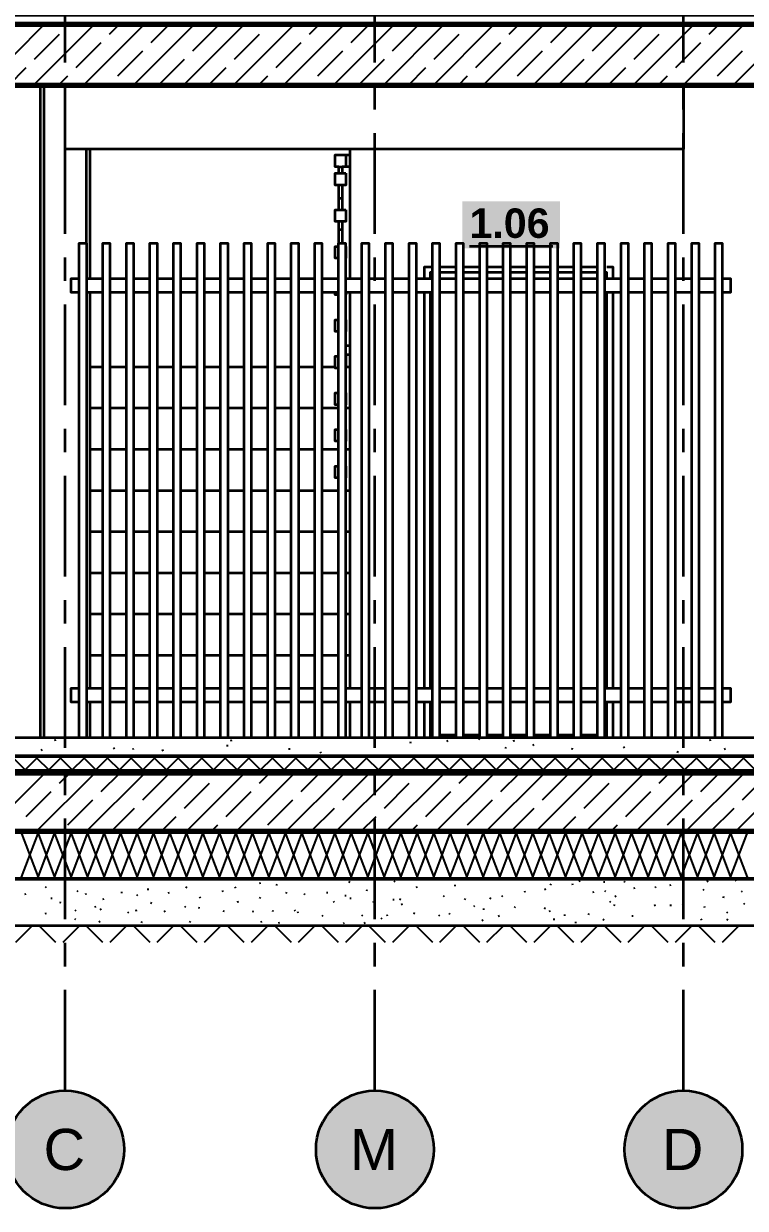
# Model space of a CAD drawing. Header units: metres. Extents: x -5.3 to 21.3, y -2 to 11.9.
# Drawn here: x 5.7 to 8.76, y -2 to 3.03 of the extents above; entities that cross this region are included whole.
import ezdxf

# ---------------------------------------------------------------- set-up
doc = ezdxf.new("R2010")
doc.units = ezdxf.units.M
doc.linetypes.add('PUNKTOWA', pattern=[10.5, 8.4, -1.05, 0, -1.05])
for name, color, linetype, lineweight in [('A-FUNDAMENTY', 7, 'Continuous', 50), ('A-IZOL-WODNA', 5, 'Continuous', 100), ('A-KRESKOWANIE', 8, 'Continuous', 18), ('A-OSIE', 1, 'PUNKTOWA', 25), ('A-POMIESZCZENIA', 2, 'Continuous', 25), ('A-SCIANY-IZOL', 4, 'Continuous', 35), ('A-STROPY', 7, 'Continuous', 50), ('A-WARSTWY', 8, 'Continuous', 25), ('A-WIDOK', 7, 'Continuous', 25)]:
    doc.layers.add(name, color=color, linetype=linetype, lineweight=lineweight)
doc.styles.add('PL_ARIAL', font='arial.ttf')
doc.styles.add('PL_ARIAL_B', font='arialbd.ttf')

msp = doc.modelspace()

# ---------------------------------------------------------------- hatches: boundary and pattern name
at = {"layer": 'A-OSIE', "true_color": 0xffffff}
for points in [[(6.125, -1.7502), (6.1229, -1.7176), (6.1165, -1.6855), (6.106, -1.6545), (6.0915, -1.6252), (6.0733, -1.598), (6.0518, -1.5734), (6.0272, -1.5519), (6, -1.5337), (5.9707, -1.5192), (5.9397, -1.5087), (5.9076, -1.5023), (5.875, -1.5002), (5.8424, -1.5023), (5.8103, -1.5087), (5.7793, -1.5192), (5.75, -1.5337), (5.7228, -1.5519), (5.6982, -1.5734), (5.6767, -1.598), (5.6585, -1.6252), (5.644, -1.6545), (5.6335, -1.6855), (5.6271, -1.7176), (5.625, -1.7502), (5.6271, -1.7828), (5.6335, -1.8149), (5.644, -1.8459), (5.6585, -1.8752), (5.6767, -1.9024), (5.6982, -1.927), (5.7228, -1.9485), (5.75, -1.9667), (5.7793, -1.9812), (5.8103, -1.9917), (5.8424, -1.9981), (5.875, -2.0002), (5.9076, -1.9981), (5.9397, -1.9917), (5.9707, -1.9812), (6, -1.9667), (6.0272, -1.9485), (6.0518, -1.927), (6.0733, -1.9024), (6.0915, -1.8752), (6.106, -1.8459), (6.1165, -1.8149), (6.1229, -1.7828)], [(7.44, -1.7502), (7.4379, -1.7176), (7.4315, -1.6855), (7.421, -1.6545), (7.4065, -1.6252), (7.3883, -1.598), (7.3668, -1.5734), (7.3422, -1.5519), (7.315, -1.5337), (7.2857, -1.5192), (7.2547, -1.5087), (7.2226, -1.5023), (7.19, -1.5002), (7.1574, -1.5023), (7.1253, -1.5087), (7.0943, -1.5192), (7.065, -1.5337), (7.0378, -1.5519), (7.0132, -1.5734), (6.9917, -1.598), (6.9735, -1.6252), (6.959, -1.6545), (6.9485, -1.6855), (6.9421, -1.7176), (6.94, -1.7502), (6.9421, -1.7828), (6.9485, -1.8149), (6.959, -1.8459), (6.9735, -1.8752), (6.9917, -1.9024), (7.0132, -1.927), (7.0378, -1.9485), (7.065, -1.9667), (7.0943, -1.9812), (7.1253, -1.9917), (7.1574, -1.9981), (7.19, -2.0002), (7.2226, -1.9981), (7.2547, -1.9917), (7.2857, -1.9812), (7.315, -1.9667), (7.3422, -1.9485), (7.3668, -1.927), (7.3883, -1.9024), (7.4065, -1.8752), (7.421, -1.8459), (7.4315, -1.8149), (7.4379, -1.7828)], [(8.75, -1.7502), (8.7479, -1.7176), (8.7415, -1.6855), (8.731, -1.6545), (8.7165, -1.6252), (8.6983, -1.598), (8.6768, -1.5734), (8.6522, -1.5519), (8.625, -1.5337), (8.5957, -1.5192), (8.5647, -1.5087), (8.5326, -1.5023), (8.5, -1.5002), (8.4674, -1.5023), (8.4353, -1.5087), (8.4043, -1.5192), (8.375, -1.5337), (8.3478, -1.5519), (8.3232, -1.5734), (8.3017, -1.598), (8.2835, -1.6252), (8.269, -1.6545), (8.2585, -1.6855), (8.2521, -1.7176), (8.25, -1.7502), (8.2521, -1.7828), (8.2585, -1.8149), (8.269, -1.8459), (8.2835, -1.8752), (8.3017, -1.9024), (8.3232, -1.927), (8.3478, -1.9485), (8.375, -1.9667), (8.4043, -1.9812), (8.4353, -1.9917), (8.4674, -1.9981), (8.5, -2.0002), (8.5326, -1.9981), (8.5647, -1.9917), (8.5957, -1.9812), (8.625, -1.9667), (8.6522, -1.9485), (8.6768, -1.927), (8.6983, -1.9024), (8.7165, -1.8752), (8.731, -1.8459), (8.7415, -1.8149), (8.7479, -1.7828)]]:
    msp.add_hatch(color=7, dxfattribs=at).paths.add_polyline_path(points)
at = {"layer": 'A-POMIESZCZENIA', "true_color": 0xffffff}
msp.add_hatch(color=7, dxfattribs=at).paths.add_polyline_path([(7.5617, 2.0775), (7.9753, 2.0775), (7.9753, 2.2775), (7.5617, 2.2775)])

# ---------------------------------------------------------------- linework, layer by layer
at = {"layer": 'A-FUNDAMENTY', "lineweight": 70, "ltscale": 0.05}
for points in [[(-0.1, -0.15), (18.475, -0.15)], [(11.75, -0.4), (0.3, -0.4)]]:
    msp.add_lwpolyline(points, dxfattribs=at)
at = {"layer": 'A-IZOL-WODNA', "lineweight": 140, "ltscale": 0.05}
msp.add_lwpolyline([(0.105, -0.1475), (11.895, -0.1475)], dxfattribs=at)
at = {"layer": 'A-KRESKOWANIE', "lineweight": 25, "ltscale": 0.05}
for points in [[(5.5277, 2.77), (5.7877, 3.03)], [(5.7398, 2.77), (5.9998, 3.03)], [(5.8867, 3.0229), (5.8938, 3.03)], [(5.952, 2.77), (6.212, 3.03)], [(6.0634, 2.9875), (6.1059, 3.03)], [(6.1641, 2.77), (6.4241, 3.03)], [(6.2402, 2.9522), (6.318, 3.03)], [(6.3762, 2.77), (6.6362, 3.03)], [(6.417, 2.9168), (6.5231, 3.0229)], [(6.5884, 2.77), (6.8484, 3.03)], [(6.7352, 3.0229), (6.7423, 3.03)], [(6.8005, 2.77), (7.0605, 3.03)], [(6.912, 2.9875), (6.9544, 3.03)], [(7.0126, 2.77), (7.2726, 3.03)], [(7.0887, 2.9522), (7.1666, 3.03)], [(7.2248, 2.77), (7.4848, 3.03)], [(7.2655, 2.9168), (7.3716, 3.0229)], [(7.4369, 2.77), (7.6969, 3.03)], [(7.5837, 3.0229), (7.5908, 3.03)], [(7.649, 2.77), (7.909, 3.03)], [(7.7605, 2.9875), (7.803, 3.03)], [(7.8612, 2.77), (8.1212, 3.03)], [(7.9373, 2.9522), (8.0151, 3.03)], [(8.0733, 2.77), (8.3333, 3.03)], [(8.1141, 2.9168), (8.2201, 3.0229)], [(8.2854, 2.77), (8.5454, 3.03)], [(8.4322, 3.0229), (8.4394, 3.03)], [(8.4976, 2.77), (8.7576, 3.03)], [(8.609, 2.9875), (8.6515, 3.03)], [(8.7097, 2.77), (8.9697, 3.03)], [(5.7452, 2.8815), (5.8513, 2.9875)], [(6.5938, 2.8815), (6.6998, 2.9875)], [(7.4423, 2.8815), (7.5484, 2.9875)], [(8.2908, 2.8815), (8.3969, 2.9875)], [(5.922, 2.8461), (6.0281, 2.9522)], [(6.7705, 2.8461), (6.8766, 2.9522)], [(7.6191, 2.8461), (7.7251, 2.9522)], [(8.4676, 2.8461), (8.5737, 2.9522)], [(6.0988, 2.8107), (6.2049, 2.9168)], [(6.2756, 2.7754), (6.3816, 2.8815)], [(6.9473, 2.8107), (7.0534, 2.9168)], [(7.1241, 2.7754), (7.2302, 2.8815)], [(7.7959, 2.8107), (7.9019, 2.9168)], [(7.9726, 2.7754), (8.0787, 2.8815)], [(8.6444, 2.8107), (8.7504, 2.9168)], [(5.6338, 2.77), (5.7099, 2.8461)], [(6.4823, 2.77), (6.5584, 2.8461)], [(7.3308, 2.77), (7.4069, 2.8461)], [(8.1794, 2.77), (8.2555, 2.8461)], [(5.8459, 2.77), (5.8867, 2.8107)], [(6.058, 2.77), (6.0634, 2.7754)], [(6.6944, 2.77), (6.7352, 2.8107)], [(6.9066, 2.77), (6.912, 2.7754)], [(7.543, 2.77), (7.5837, 2.8107)], [(7.7551, 2.77), (7.7605, 2.7754)], [(8.3915, 2.77), (8.4322, 2.8107)], [(8.6036, 2.77), (8.609, 2.7754)], [(5.8298, -0.0108), (5.8366, -0.0094)], [(6.08, -0.048), (6.0856, -0.0438)], [(6.1653, -0.0529), (6.1633, -0.0462)], [(6.5646, -0.0382), (6.5639, -0.0312)], [(6.5813, -0.0172), (6.5799, -0.0104)], [(6.8269, -0.0526), (6.8279, -0.0457)], [(7.3451, -0.0232), (7.3382, -0.0219)], [(7.4955, -0.0171), (7.5015, -0.0134)], [(7.6351, -0.0094), (7.6299, -0.0048)], [(7.7452, -0.0473), (7.7468, -0.0405)], [(7.7766, -0.0146), (7.7835, -0.0134)], [(7.8644, -0.0357), (7.8613, -0.0295)], [(8.0313, -0.0501), (8.0246, -0.0481)], [(8.2456, -0.0444), (8.2511, -0.04)], [(8.6112, -0.0112), (8.6182, -0.0104)], [(8.6724, -0.0502), (8.6785, -0.0467)], [(5.655, -0.0875), (5.705, -0.1375), (5.755, -0.0875), (5.805, -0.1375), (5.855, -0.0875), (5.905, -0.1375), (5.955, -0.0875), (6.005, -0.1375), (6.055, -0.0875), (6.105, -0.1375), (6.155, -0.0875), (6.205, -0.1375), (6.255, -0.0875), (6.305, -0.1375), (6.355, -0.0875), (6.405, -0.1375), (6.455, -0.0875), (6.505, -0.1375), (6.555, -0.0875), (6.605, -0.1375), (6.655, -0.0875), (6.705, -0.1375), (6.755, -0.0875), (6.805, -0.1375), (6.855, -0.0875), (6.905, -0.1375), (6.955, -0.0875), (7.005, -0.1375), (7.055, -0.0875), (7.105, -0.1375), (7.155, -0.0875), (7.205, -0.1375), (7.255, -0.0875), (7.305, -0.1375), (7.355, -0.0875), (7.405, -0.1375), (7.455, -0.0875), (7.505, -0.1375), (7.555, -0.0875), (7.605, -0.1375), (7.655, -0.0875), (7.705, -0.1375), (7.755, -0.0875), (7.805, -0.1375), (7.855, -0.0875), (7.905, -0.1375), (7.955, -0.0875), (8.005, -0.1375), (8.055, -0.0875), (8.105, -0.1375), (8.155, -0.0875), (8.205, -0.1375), (8.255, -0.0875), (8.305, -0.1375), (8.355, -0.0875), (8.405, -0.1375), (8.455, -0.0875), (8.505, -0.1375), (8.555, -0.0875), (8.605, -0.1375), (8.655, -0.0875), (8.705, -0.1375), (8.755, -0.0875), (8.805, -0.1375)], [(5.7786, -0.0563), (5.7737, -0.0513)], [(6.2855, -0.0546), (6.2923, -0.0527)], [(6.9617, -0.0671), (6.9589, -0.0607)], [(8.4747, -0.0647), (8.4776, -0.0583)], [(5.5397, -0.4), (5.7897, -0.15)], [(5.7518, -0.4), (6.0018, -0.15)], [(5.8513, -0.1945), (5.8958, -0.15)], [(5.964, -0.4), (6.214, -0.15)], [(6.0281, -0.2298), (6.1079, -0.15)], [(6.1761, -0.4), (6.4261, -0.15)], [(6.3882, -0.4), (6.6382, -0.15)], [(6.5231, -0.1591), (6.5322, -0.15)], [(6.6004, -0.4), (6.8504, -0.15)], [(6.6998, -0.1945), (6.7443, -0.15)], [(6.8125, -0.4), (7.0625, -0.15)], [(6.8766, -0.2298), (6.9564, -0.15)], [(7.0246, -0.4), (7.2746, -0.15)], [(7.2368, -0.4), (7.4868, -0.15)], [(7.3716, -0.1591), (7.3807, -0.15)], [(7.4489, -0.4), (7.6989, -0.15)], [(7.5484, -0.1945), (7.5928, -0.15)], [(7.661, -0.4), (7.911, -0.15)], [(7.7251, -0.2298), (7.805, -0.15)], [(7.8731, -0.4), (8.1231, -0.15)], [(8.0853, -0.4), (8.3353, -0.15)], [(8.2201, -0.1591), (8.2292, -0.15)], [(8.2974, -0.4), (8.5474, -0.15)], [(8.3969, -0.1945), (8.4413, -0.15)], [(8.5095, -0.4), (8.7595, -0.15)], [(8.5737, -0.2298), (8.6535, -0.15)], [(8.7217, -0.4), (8.9717, -0.15)], [(6.2049, -0.2652), (6.3109, -0.1591)], [(6.3816, -0.3005), (6.4877, -0.1945)], [(7.0534, -0.2652), (7.1595, -0.1591)], [(7.2302, -0.3005), (7.3362, -0.1945)], [(7.9019, -0.2652), (8.008, -0.1591)], [(8.0787, -0.3005), (8.1848, -0.1945)], [(8.7504, -0.2652), (8.8565, -0.1591)], [(5.7099, -0.3359), (5.816, -0.2298)], [(6.5584, -0.3359), (6.6645, -0.2298)], [(7.4069, -0.3359), (7.513, -0.2298)], [(8.2555, -0.3359), (8.3615, -0.2298)], [(5.8867, -0.3712), (5.9927, -0.2652)], [(6.07, -0.4), (6.1695, -0.3005)], [(6.7352, -0.3712), (6.8413, -0.2652)], [(6.9186, -0.4), (7.018, -0.3005)], [(7.5837, -0.3712), (7.6898, -0.2652)], [(7.7671, -0.4), (7.8666, -0.3005)], [(8.4322, -0.3712), (8.5383, -0.2652)], [(8.6156, -0.4), (8.7151, -0.3005)], [(6.2822, -0.4), (6.3463, -0.3359)], [(7.1307, -0.4), (7.1948, -0.3359)], [(7.9792, -0.4), (8.0433, -0.3359)], [(6.4943, -0.4), (6.5231, -0.3712)], [(7.3428, -0.4), (7.3716, -0.3712)], [(8.1913, -0.4), (8.2201, -0.3712)], [(5.69, -0.4075), (5.76, -0.5927), (5.83, -0.4075), (5.9, -0.5927), (5.97, -0.4075), (6.04, -0.5927), (6.11, -0.4075), (6.18, -0.5927), (6.25, -0.4075), (6.32, -0.5927), (6.39, -0.4075), (6.46, -0.5927), (6.53, -0.4075), (6.6, -0.5927), (6.67, -0.4075), (6.74, -0.5927), (6.81, -0.4075), (6.88, -0.5927), (6.95, -0.4075), (7.02, -0.5927), (7.09, -0.4075), (7.16, -0.5927), (7.23, -0.4075), (7.3, -0.5927), (7.37, -0.4075), (7.44, -0.5927), (7.51, -0.4075), (7.58, -0.5927), (7.65, -0.4075), (7.72, -0.5927), (7.79, -0.4075), (7.86, -0.5927), (7.93, -0.4075), (8, -0.5927), (8.07, -0.4075), (8.14, -0.5927), (8.21, -0.4075), (8.28, -0.5927), (8.35, -0.4075), (8.42, -0.5927), (8.49, -0.4075), (8.56, -0.5927), (8.63, -0.4075), (8.7, -0.5927), (8.77, -0.4075)], [(5.69, -0.5927), (5.76, -0.4075), (5.83, -0.5927), (5.9, -0.4075), (5.97, -0.5927), (6.04, -0.4075), (6.11, -0.5927), (6.18, -0.4075), (6.25, -0.5927), (6.32, -0.4075), (6.39, -0.5927), (6.46, -0.4075), (6.53, -0.5927), (6.6, -0.4075), (6.67, -0.5927), (6.74, -0.4075), (6.81, -0.5927), (6.88, -0.4075), (6.95, -0.5927), (7.02, -0.4075), (7.09, -0.5927), (7.16, -0.4075), (7.23, -0.5927), (7.3, -0.4075), (7.37, -0.5927), (7.44, -0.4075), (7.51, -0.5927), (7.58, -0.4075), (7.65, -0.5927), (7.72, -0.4075), (7.79, -0.5927), (7.86, -0.4075), (7.93, -0.5927), (8, -0.4075), (8.07, -0.5927), (8.14, -0.4075), (8.21, -0.5927), (8.28, -0.4075), (8.35, -0.5927), (8.42, -0.4075), (8.49, -0.5927), (8.56, -0.4075), (8.63, -0.5927), (8.7, -0.4075), (8.77, -0.5927)], [(5.7915, -0.6378), (5.7953, -0.6332)], [(5.9308, -0.6556), (5.9262, -0.6517)], [(6.2296, -0.6456), (6.2237, -0.6452)], [(6.393, -0.638), (6.3879, -0.6347)], [(6.5457, -0.6551), (6.5426, -0.65)], [(6.5998, -0.6402), (6.5973, -0.6348)], [(6.7001, -0.6192), (6.7056, -0.6168)], [(6.7729, -0.6283), (6.7752, -0.6227)], [(7.0799, -0.6158), (7.0833, -0.6109)], [(7.1557, -0.652), (7.1572, -0.6462)], [(7.2723, -0.6137), (7.2767, -0.6096)], [(7.3653, -0.6355), (7.3712, -0.6344)], [(7.5314, -0.6318), (7.5313, -0.6258)], [(7.8281, -0.6588), (7.8272, -0.6528)], [(7.9107, -0.6455), (7.9161, -0.643)], [(7.9362, -0.6278), (7.938, -0.6221)], [(8.0309, -0.627), (8.0293, -0.6212)], [(8.0564, -0.6107), (8.0613, -0.6072)], [(8.1668, -0.6153), (8.161, -0.614)], [(8.1711, -0.6541), (8.166, -0.651)], [(8.2516, -0.6166), (8.248, -0.6118)], [(8.2892, -0.6399), (8.2949, -0.638)], [(8.3796, -0.6375), (8.383, -0.6326)], [(8.4423, -0.6272), (8.448, -0.6253)], [(8.5839, -0.6493), (8.5874, -0.6445)], [(8.6, -0.6114), (8.6055, -0.609)], [(8.7202, -0.6083), (8.725, -0.6047)], [(8.7511, -0.6563), (8.7465, -0.6524)], [(5.7042, -0.6654), (5.7099, -0.6636)], [(5.8136, -0.6831), (5.8195, -0.6821)], [(5.8577, -0.7019), (5.8518, -0.7013)], [(5.9636, -0.6684), (5.9629, -0.6625)], [(6.035, -0.6871), (6.0405, -0.6848)], [(6.1155, -0.6616), (6.1157, -0.6556)], [(6.1835, -0.6728), (6.1794, -0.6684)], [(6.2428, -0.7052), (6.2373, -0.7028)], [(6.313, -0.6605), (6.3184, -0.6579)], [(6.4495, -0.6819), (6.4462, -0.6769)], [(6.6091, -0.7018), (6.6079, -0.6959)], [(6.7012, -0.6842), (6.7042, -0.679)], [(6.8139, -0.6628), (6.8163, -0.6573)], [(6.8925, -0.6688), (6.8896, -0.6636)], [(6.9841, -0.6581), (6.9901, -0.6579)], [(7.0165, -0.7016), (7.014, -0.6962)], [(7.0622, -0.6719), (7.0682, -0.6713)], [(7.0833, -0.6828), (7.0892, -0.682)], [(7.1852, -0.7028), (7.1839, -0.697)], [(7.2724, -0.6897), (7.2664, -0.6894)], [(7.2995, -0.6902), (7.2944, -0.6871)], [(7.4857, -0.6769), (7.4815, -0.6727)], [(7.5726, -0.6899), (7.5752, -0.6845)], [(7.6777, -0.6848), (7.6818, -0.6804)], [(7.7292, -0.6749), (7.7335, -0.6706)], [(8.1158, -0.6568), (8.1215, -0.655)], [(8.1921, -0.7012), (8.1882, -0.6965)], [(8.2093, -0.6755), (8.2144, -0.6723)], [(8.4992, -0.6644), (8.5021, -0.6592)], [(8.6738, -0.6794), (8.6678, -0.679)], [(8.7565, -0.7085), (8.7607, -0.7042)], [(5.7904, -0.7479), (5.7961, -0.7458)], [(5.9172, -0.7362), (5.922, -0.7326)], [(6.0003, -0.7201), (6.0062, -0.7187)], [(6.0272, -0.7329), (6.0239, -0.7279)], [(6.1453, -0.746), (6.1411, -0.7418)], [(6.1741, -0.7343), (6.18, -0.7334)], [(6.2959, -0.7409), (6.3006, -0.7371)], [(6.3832, -0.7214), (6.3874, -0.717)], [(6.4468, -0.7244), (6.441, -0.7231)], [(6.552, -0.7393), (6.5461, -0.7384)], [(6.6766, -0.7411), (6.671, -0.7389)], [(6.7564, -0.7391), (6.7581, -0.7333)], [(6.852, -0.7384), (6.8481, -0.7338)], [(6.8646, -0.7462), (6.863, -0.7404)], [(7.1346, -0.757), (7.1388, -0.7528)], [(7.2434, -0.7591), (7.2425, -0.7532)], [(7.3016, -0.7092), (7.3073, -0.7072)], [(7.3592, -0.7496), (7.354, -0.7465)], [(7.4652, -0.7589), (7.4613, -0.7544)], [(7.5085, -0.7525), (7.5059, -0.7471)], [(7.6104, -0.7185), (7.6149, -0.7145)], [(7.6532, -0.7324), (7.6532, -0.7264)], [(7.7822, -0.7229), (7.7855, -0.7178)], [(7.9139, -0.7279), (7.9089, -0.7246)], [(7.9295, -0.7384), (7.9353, -0.7367)], [(7.9962, -0.7577), (7.9963, -0.7517)], [(8.0967, -0.7528), (8.1004, -0.7481)], [(8.2055, -0.7151), (8.2086, -0.71)], [(8.3762, -0.7137), (8.3818, -0.7115)], [(8.4488, -0.7133), (8.4428, -0.7131)], [(8.5008, -0.7091), (8.4955, -0.7062)], [(8.5898, -0.7222), (8.5912, -0.7163)], [(8.6887, -0.7461), (8.684, -0.7423)], [(5.7354, -0.8002), (5.6646, -0.8709)], [(5.8354, -0.8709), (5.7646, -0.8002)], [(5.9354, -0.8002), (5.8646, -0.8709)], [(5.9207, -0.7735), (5.9155, -0.7704)], [(6.0354, -0.8709), (5.9646, -0.8002)], [(6.0181, -0.7833), (6.0232, -0.7801)], [(6.1354, -0.8002), (6.0646, -0.8709)], [(6.2354, -0.8709), (6.1646, -0.8002)], [(6.1992, -0.7877), (6.2018, -0.7824)], [(6.3354, -0.8002), (6.2646, -0.8709)], [(6.4354, -0.8709), (6.3646, -0.8002)], [(6.405, -0.7864), (6.4067, -0.7806)], [(6.5354, -0.8002), (6.4646, -0.8709)], [(6.6354, -0.8709), (6.5646, -0.8002)], [(6.7354, -0.8002), (6.6646, -0.8709)], [(6.7055, -0.7827), (6.7114, -0.7818)], [(6.8354, -0.8709), (6.7646, -0.8002)], [(6.7806, -0.7878), (6.7862, -0.7857)], [(6.9354, -0.8002), (6.8646, -0.8709)], [(7.0354, -0.8709), (6.9646, -0.8002)], [(6.9704, -0.76), (6.9657, -0.7562)], [(7.0561, -0.7899), (7.0616, -0.7875)], [(7.1354, -0.8002), (7.0646, -0.8709)], [(7.1448, -0.7896), (7.1495, -0.7859)], [(7.2354, -0.8709), (7.1646, -0.8002)], [(7.2211, -0.772), (7.217, -0.7677)], [(7.3354, -0.8002), (7.2646, -0.8709)], [(7.4354, -0.8709), (7.3646, -0.8002)], [(7.5354, -0.8002), (7.4646, -0.8709)], [(7.6354, -0.8709), (7.5646, -0.8002)], [(7.6442, -0.7769), (7.6495, -0.774)], [(7.7354, -0.8002), (7.6646, -0.8709)], [(7.7131, -0.7584), (7.7188, -0.7565)], [(7.8354, -0.8709), (7.7646, -0.8002)], [(7.9354, -0.8002), (7.8646, -0.8709)], [(7.9517, -0.7754), (7.9507, -0.7695)], [(8.0354, -0.8709), (7.9646, -0.8002)], [(8.0426, -0.7893), (8.0429, -0.7833)], [(8.1354, -0.8002), (8.0646, -0.8709)], [(8.1633, -0.7763), (8.1585, -0.7727)], [(8.2354, -0.8709), (8.1646, -0.8002)], [(8.3354, -0.8002), (8.2646, -0.8709)], [(8.2867, -0.7585), (8.2807, -0.7585)], [(8.4354, -0.8709), (8.3646, -0.8002)], [(8.5354, -0.8002), (8.4646, -0.8709)], [(8.6354, -0.8709), (8.5646, -0.8002)], [(8.5787, -0.7756), (8.5758, -0.7703)], [(8.7354, -0.8002), (8.6646, -0.8709)], [(8.6893, -0.776), (8.6846, -0.7724)]]:
    msp.add_lwpolyline(points, dxfattribs=at)
at = {"layer": 'A-OSIE', "linetype": 'PUNKTOWA', "lineweight": 35, "ltscale": 0.050945, "flags": 128}
for points in [[(5.875, -1.5002), (5.875, 10.696)], [(7.19, -1.5002), (7.19, 10.696)], [(8.5, -1.5002), (8.5, 10.696)]]:
    msp.add_lwpolyline(points, dxfattribs=at)
at = {"layer": 'A-OSIE', "linetype": 'Continuous', "lineweight": 35, "ltscale": 0.05}
for centre in [(5.875, -1.7502), (7.19, -1.7502), (8.5, -1.7502)]:
    msp.add_circle(centre, 0.25, dxfattribs=at)
at = {"layer": 'A-POMIESZCZENIA', "lineweight": 35, "ltscale": 0.05}
msp.add_lwpolyline([(7.5917, 2.0875), (7.9453, 2.0875)], dxfattribs=at)
at = {"layer": 'A-SCIANY-IZOL', "lineweight": 50, "ltscale": 0.05}
for points in [[(3.95, 3.03), (3.95, 3.03), (3.95, 3.07), (3.95, 3.07), (3.95, 3.07), (11.895, 3.07), (11.895, 3.07), (11.895, 3.07), (11.895, 3.03), (11.895, 3.03), (11.895, 3.03), (3.95, 3.03)], [(0.105, -0.145), (0.105, -0.145), (0.105, -0.08), (0.105, -0.08), (0.105, -0.08), (11.895, -0.08), (11.895, -0.08), (11.895, -0.08), (11.895, -0.145), (11.895, -0.145), (11.895, -0.145), (0.105, -0.145)], [(0.3, -0.4), (0.3, -0.4), (11.75, -0.4), (11.75, -0.4), (11.75, -0.4), (11.75, -0.6002), (11.75, -0.6002), (11.75, -0.6002), (0.3, -0.6002), (0.3, -0.6002), (0.3, -0.6002), (0.3, -0.4)]]:
    msp.add_lwpolyline(points, close=True, dxfattribs=at)
at = {"layer": 'A-STROPY', "lineweight": 70, "ltscale": 0.05}
for points in [[(3.95, 3.03), (11.895, 3.03), (11.895, 3.03), (11.895, 3.03), (11.895, 3.03), (11.895, 3), (11.895, 3), (11.895, 3), (11.895, 3), (11.895, 3), (11.895, 3), (11.895, 3), (11.895, 3), (11.895, 3), (11.895, 3), (11.895, 3), (11.895, 3), (11.895, 3), (11.895, 3), (11.895, 3), (11.895, 3), (11.895, 3), (18.465, 3)], [(11.895, 2.77), (0.105, 2.77)]]:
    msp.add_lwpolyline(points, dxfattribs=at)
at = {"layer": 'A-WARSTWY', "lineweight": 35, "ltscale": 0.05}
msp.add_lwpolyline([(0.105, 0), (0.105, 0), (0.105, 0), (0.105, 0), (11.895, 0), (11.895, 0), (11.895, 0), (11.895, 0), (11.895, -0.08), (11.895, -0.08), (11.895, -0.08), (11.895, -0.08), (0.105, -0.08), (0.105, -0.08), (0.105, -0.08), (0.105, -0.08), (0.105, 0)], close=True, dxfattribs=at)
for points in [[(0.3, -0.6002), (11.75, -0.6002)], [(11.895, -0.8002), (0.105, -0.8002)]]:
    msp.add_lwpolyline(points, dxfattribs=at)
at = {"layer": 'A-WIDOK', "lineweight": 35, "ltscale": 0.05}
for points in [[(5.77, 0.0004), (5.77, 2.7696)], [(5.785, 2.7696), (5.785, 0.0004)], [(8.5, 2.7696), (8.5, 2.5), (5.875, 2.5), (5.875, 2.7696)], [(5.965, 2.1004), (5.965, 2.4996)], [(5.98, 2.4996), (5.98, 1.9504)], [(7.0366, 2.425), (7.0215, 2.425), (7.0215, 2.475), (7.0665, 2.475), (7.0665, 2.425), (7.0514, 2.425)], [(7.0669, 2.475), (7.0846, 2.475)], [(7.085, 1.9504), (7.085, 2.4996)], [(7.037, 2.3976), (7.037, 2.425), (7.051, 2.425), (7.051, 2.3976)], [(7.0846, 2.425), (7.0669, 2.425)], [(7.0665, 2.3972), (7.0665, 2.3472), (7.0215, 2.3472), (7.0215, 2.3972), (7.0665, 2.3972)], [(7.037, 2.2921), (7.037, 2.3468)], [(7.051, 2.3468), (7.051, 2.2921)], [(7.037, 2.2421), (7.037, 2.2917), (7.051, 2.2917), (7.051, 2.2421)], [(7.0665, 2.2417), (7.0665, 2.1917), (7.0215, 2.1917), (7.0215, 2.2417), (7.0665, 2.2417)], [(7.037, 2.1587), (7.037, 2.1913)], [(7.051, 2.1913), (7.051, 2.1587)], [(7.037, 2.1004), (7.037, 2.1583), (7.051, 2.1583), (7.051, 2.1004)], [(5.935, 0.0004), (5.935, 2.1), (5.965, 2.1), (5.965, 0.0004)], [(6.035, 0.0004), (6.035, 2.1), (6.065, 2.1), (6.065, 0.0004)], [(6.135, 0.0004), (6.135, 2.1), (6.165, 2.1), (6.165, 0.0004)], [(6.235, 0.0004), (6.235, 2.1), (6.265, 2.1), (6.265, 0.0004)], [(6.335, 0.0004), (6.335, 2.1), (6.365, 2.1), (6.365, 0.0004)], [(6.435, 0.0004), (6.435, 2.1), (6.465, 2.1), (6.465, 0.0004)], [(6.535, 0.0004), (6.535, 2.1), (6.565, 2.1), (6.565, 0.0004)], [(6.635, 0.0004), (6.635, 2.1), (6.665, 2.1), (6.665, 0.0004)], [(6.735, 0.0004), (6.735, 2.1), (6.765, 2.1), (6.765, 0.0004)], [(6.835, 0.0004), (6.835, 2.1), (6.865, 2.1), (6.865, 0.0004)], [(6.935, 0.0004), (6.935, 2.1), (6.965, 2.1), (6.965, 0.0004)], [(7.0346, 2.0361), (7.0215, 2.0361), (7.0215, 2.0861), (7.0346, 2.0861)], [(7.035, 0.0004), (7.035, 2.1), (7.065, 2.1), (7.065, 0.0004)], [(7.0665, 2.0861), (7.0665, 2.0361), (7.0654, 2.0361)], [(7.135, 0.0004), (7.135, 2.1), (7.165, 2.1), (7.165, 0.0004)], [(7.235, 0.0004), (7.235, 2.1), (7.265, 2.1), (7.265, 0.0004)], [(7.335, 0.0004), (7.335, 2.1), (7.365, 2.1), (7.365, 0.0004)], [(7.435, 0.0004), (7.435, 2.1), (7.465, 2.1), (7.465, 0.0004)], [(7.535, 0.0004), (7.535, 2.1), (7.565, 2.1), (7.565, 0.0004)], [(7.635, 0.0004), (7.635, 2.1), (7.665, 2.1), (7.665, 0.0004)], [(7.735, 0.0004), (7.735, 2.1), (7.765, 2.1), (7.765, 0.0004)], [(7.835, 0.0004), (7.835, 2.1), (7.865, 2.1), (7.865, 0.0004)], [(7.935, 0.0004), (7.935, 2.1), (7.965, 2.1), (7.965, 0.0004)], [(8.035, 0.0004), (8.035, 2.1), (8.065, 2.1), (8.065, 0.0004)], [(8.135, 0.0004), (8.135, 2.1), (8.165, 2.1), (8.165, 0.0004)], [(8.235, 0.0004), (8.235, 2.1), (8.265, 2.1), (8.265, 0.0004)], [(8.335, 0.0004), (8.335, 2.1), (8.365, 2.1), (8.365, 0.0004)], [(8.435, 0.0004), (8.435, 2.1), (8.465, 2.1), (8.465, 0.0004)], [(8.535, 0.0004), (8.535, 2.1), (8.565, 2.1), (8.565, 0.0004)], [(8.635, 0.0004), (8.635, 2.1), (8.665, 2.1), (8.665, 0.0004)], [(7.4, 1.9504), (7.4, 2), (7.425, 2), (7.4346, 2)], [(7.4346, 1.975), (7.425, 1.975), (7.425, 1.9504)], [(7.4654, 2), (7.5346, 2)], [(7.5346, 1.975), (7.4654, 1.975)], [(7.5654, 2), (7.6346, 2)], [(7.6346, 1.975), (7.5654, 1.975)], [(7.6654, 2), (7.7346, 2)], [(7.7346, 1.975), (7.6654, 1.975)], [(7.7654, 2), (7.8346, 2)], [(7.8346, 1.975), (7.7654, 1.975)], [(7.8654, 2), (7.9346, 2)], [(7.9346, 1.975), (7.8654, 1.975)], [(7.9654, 2), (8.0346, 2)], [(8.0346, 1.975), (7.9654, 1.975)], [(8.0654, 2), (8.1346, 2)], [(8.1346, 1.975), (8.0654, 1.975)], [(8.175, 1.9504), (8.175, 1.975), (8.1654, 1.975)], [(8.175, 2), (8.2, 2), (8.2, 1.9504)], [(5.9346, 1.89), (5.9, 1.89), (5.9, 1.95), (5.9346, 1.95)], [(5.9654, 1.95), (6.0346, 1.95)], [(6.0654, 1.95), (6.1346, 1.95)], [(6.1654, 1.95), (6.2346, 1.95)], [(6.2654, 1.95), (6.3346, 1.95)], [(6.3654, 1.95), (6.4346, 1.95)], [(6.4654, 1.95), (6.5346, 1.95)], [(6.5654, 1.95), (6.6346, 1.95)], [(6.6654, 1.95), (6.7346, 1.95)], [(6.7654, 1.95), (6.8346, 1.95)], [(6.8654, 1.95), (6.9346, 1.95)], [(6.9654, 1.95), (7.0346, 1.95)], [(7.0654, 1.95), (7.1346, 1.95)], [(7.1654, 1.95), (7.2346, 1.95)], [(7.2654, 1.95), (7.3346, 1.95)], [(7.3654, 1.95), (7.4346, 1.95)], [(7.4654, 1.95), (7.5346, 1.95)], [(7.5654, 1.95), (7.6346, 1.95)], [(7.6654, 1.95), (7.7346, 1.95)], [(7.7654, 1.95), (7.8346, 1.95)], [(7.8654, 1.95), (7.9346, 1.95)], [(7.9654, 1.95), (8.0346, 1.95)], [(8.0654, 1.95), (8.1346, 1.95)], [(8.1654, 1.95), (8.2346, 1.95)], [(8.2654, 1.95), (8.3346, 1.95)], [(8.3654, 1.95), (8.4346, 1.95)], [(8.4654, 1.95), (8.5346, 1.95)], [(8.5654, 1.95), (8.6346, 1.95)], [(8.6654, 1.95), (8.7, 1.95), (8.7, 1.89), (8.6654, 1.89)], [(6.0346, 1.89), (5.9654, 1.89)], [(5.98, 1.8896), (5.98, 0.2104)], [(6.1346, 1.89), (6.0654, 1.89)], [(6.2346, 1.89), (6.1654, 1.89)], [(6.3346, 1.89), (6.2654, 1.89)], [(6.4346, 1.89), (6.3654, 1.89)], [(6.5346, 1.89), (6.4654, 1.89)], [(6.6346, 1.89), (6.5654, 1.89)], [(6.7346, 1.89), (6.6654, 1.89)], [(6.8346, 1.89), (6.7654, 1.89)], [(6.9346, 1.89), (6.8654, 1.89)], [(7.0346, 1.89), (6.9654, 1.89)], [(7.0346, 1.8806), (7.0215, 1.8806), (7.0215, 1.8896)], [(7.1346, 1.89), (7.0654, 1.89)], [(7.0665, 1.8896), (7.0665, 1.8806), (7.0654, 1.8806)], [(7.085, 0.2104), (7.085, 1.8896)], [(7.2346, 1.89), (7.1654, 1.89)], [(7.3346, 1.89), (7.2654, 1.89)], [(7.4346, 1.89), (7.3654, 1.89)], [(7.4, 0.2104), (7.4, 1.8896)], [(7.425, 1.8896), (7.425, 0.2104)], [(7.5346, 1.89), (7.4654, 1.89)], [(7.6346, 1.89), (7.5654, 1.89)], [(7.7346, 1.89), (7.6654, 1.89)], [(7.8346, 1.89), (7.7654, 1.89)], [(7.9346, 1.89), (7.8654, 1.89)], [(8.0346, 1.89), (7.9654, 1.89)], [(8.1346, 1.89), (8.0654, 1.89)], [(8.2346, 1.89), (8.1654, 1.89)], [(8.175, 0.2104), (8.175, 1.8896)], [(8.2, 1.8896), (8.2, 0.2104)], [(8.3346, 1.89), (8.2654, 1.89)], [(8.4346, 1.89), (8.3654, 1.89)], [(8.5346, 1.89), (8.4654, 1.89)], [(8.6346, 1.89), (8.5654, 1.89)], [(7.0346, 1.725), (7.0215, 1.725), (7.0215, 1.775), (7.0346, 1.775)], [(7.0665, 1.775), (7.0665, 1.725), (7.0654, 1.725)], [(7.0654, 1.665), (7.0846, 1.665)], [(7.0346, 1.5694), (7.0215, 1.5694), (7.0215, 1.6194), (7.0346, 1.6194)], [(7.0846, 1.625), (7.0654, 1.625)], [(7.0665, 1.6194), (7.0665, 1.5694), (7.0654, 1.5694)], [(5.9804, 1.575), (6.0346, 1.575)], [(6.0654, 1.575), (6.1346, 1.575)], [(6.1654, 1.575), (6.2346, 1.575)], [(6.2654, 1.575), (6.3346, 1.575)], [(6.3654, 1.575), (6.4346, 1.575)], [(6.4654, 1.575), (6.5346, 1.575)], [(6.5654, 1.575), (6.6346, 1.575)], [(6.6654, 1.575), (6.7346, 1.575)], [(6.7654, 1.575), (6.8346, 1.575)], [(6.8654, 1.575), (6.9346, 1.575)], [(6.9654, 1.575), (7.0211, 1.575)], [(7.0669, 1.575), (7.0846, 1.575)], [(7.0346, 1.4139), (7.0215, 1.4139), (7.0215, 1.4639), (7.0346, 1.4639)], [(7.0665, 1.4639), (7.0665, 1.4139), (7.0654, 1.4139)], [(5.9804, 1.4), (6.0346, 1.4)], [(6.0654, 1.4), (6.1346, 1.4)], [(6.1654, 1.4), (6.2346, 1.4)], [(6.2654, 1.4), (6.3346, 1.4)], [(6.3654, 1.4), (6.4346, 1.4)], [(6.4654, 1.4), (6.5346, 1.4)], [(6.5654, 1.4), (6.6346, 1.4)], [(6.6654, 1.4), (6.7346, 1.4)], [(6.7654, 1.4), (6.8346, 1.4)], [(6.8654, 1.4), (6.9346, 1.4)], [(6.9654, 1.4), (7.0346, 1.4)], [(7.0654, 1.4), (7.0846, 1.4)], [(7.0346, 1.2583), (7.0215, 1.2583), (7.0215, 1.3083), (7.0346, 1.3083)], [(7.0665, 1.3083), (7.0665, 1.2583), (7.0654, 1.2583)], [(5.9804, 1.225), (6.0346, 1.225)], [(6.0654, 1.225), (6.1346, 1.225)], [(6.1654, 1.225), (6.2346, 1.225)], [(6.2654, 1.225), (6.3346, 1.225)], [(6.3654, 1.225), (6.4346, 1.225)], [(6.4654, 1.225), (6.5346, 1.225)], [(6.5654, 1.225), (6.6346, 1.225)], [(6.6654, 1.225), (6.7346, 1.225)], [(6.7654, 1.225), (6.8346, 1.225)], [(6.8654, 1.225), (6.9346, 1.225)], [(6.9654, 1.225), (7.0346, 1.225)], [(7.0654, 1.225), (7.0846, 1.225)], [(7.0346, 1.1028), (7.0215, 1.1028), (7.0215, 1.1528), (7.0346, 1.1528)], [(7.0665, 1.1528), (7.0665, 1.1028), (7.0654, 1.1028)], [(5.9804, 1.05), (6.0346, 1.05)], [(6.0654, 1.05), (6.1346, 1.05)], [(6.1654, 1.05), (6.2346, 1.05)], [(6.2654, 1.05), (6.3346, 1.05)], [(6.3654, 1.05), (6.4346, 1.05)], [(6.4654, 1.05), (6.5346, 1.05)], [(6.5654, 1.05), (6.6346, 1.05)], [(6.6654, 1.05), (6.7346, 1.05)], [(6.7654, 1.05), (6.8346, 1.05)], [(6.8654, 1.05), (6.9346, 1.05)], [(6.9654, 1.05), (7.0346, 1.05)], [(7.0654, 1.05), (7.0846, 1.05)], [(5.9804, 0.875), (6.0346, 0.875)], [(6.0654, 0.875), (6.1346, 0.875)], [(6.1654, 0.875), (6.2346, 0.875)], [(6.2654, 0.875), (6.3346, 0.875)], [(6.3654, 0.875), (6.4346, 0.875)], [(6.4654, 0.875), (6.5346, 0.875)], [(6.5654, 0.875), (6.6346, 0.875)], [(6.6654, 0.875), (6.7346, 0.875)], [(6.7654, 0.875), (6.8346, 0.875)], [(6.8654, 0.875), (6.9346, 0.875)], [(6.9654, 0.875), (7.0346, 0.875)], [(7.0654, 0.875), (7.0846, 0.875)], [(5.9804, 0.7), (6.0346, 0.7)], [(6.0654, 0.7), (6.1346, 0.7)], [(6.1654, 0.7), (6.2346, 0.7)], [(6.2654, 0.7), (6.3346, 0.7)], [(6.3654, 0.7), (6.4346, 0.7)], [(6.4654, 0.7), (6.5346, 0.7)], [(6.5654, 0.7), (6.6346, 0.7)], [(6.6654, 0.7), (6.7346, 0.7)], [(6.7654, 0.7), (6.8346, 0.7)], [(6.8654, 0.7), (6.9346, 0.7)], [(6.9654, 0.7), (7.0346, 0.7)], [(7.0654, 0.7), (7.0846, 0.7)], [(5.9804, 0.525), (6.0346, 0.525)], [(6.0654, 0.525), (6.1346, 0.525)], [(6.1654, 0.525), (6.2346, 0.525)], [(6.2654, 0.525), (6.3346, 0.525)], [(6.3654, 0.525), (6.4346, 0.525)], [(6.4654, 0.525), (6.5346, 0.525)], [(6.5654, 0.525), (6.6346, 0.525)], [(6.6654, 0.525), (6.7346, 0.525)], [(6.7654, 0.525), (6.8346, 0.525)], [(6.8654, 0.525), (6.9346, 0.525)], [(6.9654, 0.525), (7.0346, 0.525)], [(7.0654, 0.525), (7.0846, 0.525)], [(5.9804, 0.35), (6.0346, 0.35)], [(6.0654, 0.35), (6.1346, 0.35)], [(6.1654, 0.35), (6.2346, 0.35)], [(6.2654, 0.35), (6.3346, 0.35)], [(6.3654, 0.35), (6.4346, 0.35)], [(6.4654, 0.35), (6.5346, 0.35)], [(6.5654, 0.35), (6.6346, 0.35)], [(6.6654, 0.35), (6.7346, 0.35)], [(6.7654, 0.35), (6.8346, 0.35)], [(6.8654, 0.35), (6.9346, 0.35)], [(6.9654, 0.35), (7.0346, 0.35)], [(7.0654, 0.35), (7.0846, 0.35)], [(5.9346, 0.15), (5.9, 0.15), (5.9, 0.21), (5.9346, 0.21)], [(5.9654, 0.21), (6.0346, 0.21)], [(6.0654, 0.21), (6.1346, 0.21)], [(6.1654, 0.21), (6.2346, 0.21)], [(6.2654, 0.21), (6.3346, 0.21)], [(6.3654, 0.21), (6.4346, 0.21)], [(6.4654, 0.21), (6.5346, 0.21)], [(6.5654, 0.21), (6.6346, 0.21)], [(6.6654, 0.21), (6.7346, 0.21)], [(6.7654, 0.21), (6.8346, 0.21)], [(6.8654, 0.21), (6.9346, 0.21)], [(6.9654, 0.21), (7.0346, 0.21)], [(7.0654, 0.21), (7.1346, 0.21)], [(7.1654, 0.21), (7.2346, 0.21)], [(7.2654, 0.21), (7.3346, 0.21)], [(7.3654, 0.21), (7.4346, 0.21)], [(7.4654, 0.21), (7.5346, 0.21)], [(7.5654, 0.21), (7.6346, 0.21)], [(7.6654, 0.21), (7.7346, 0.21)], [(7.7654, 0.21), (7.8346, 0.21)], [(7.8654, 0.21), (7.9346, 0.21)], [(7.9654, 0.21), (8.0346, 0.21)], [(8.0654, 0.21), (8.1346, 0.21)], [(8.1654, 0.21), (8.2346, 0.21)], [(8.2654, 0.21), (8.3346, 0.21)], [(8.3654, 0.21), (8.4346, 0.21)], [(8.4654, 0.21), (8.5346, 0.21)], [(8.5654, 0.21), (8.6346, 0.21)], [(8.6654, 0.21), (8.7, 0.21), (8.7, 0.15), (8.6654, 0.15)], [(6.0346, 0.15), (5.9654, 0.15)], [(5.98, 0.1496), (5.98, 0.0004)], [(6.1346, 0.15), (6.0654, 0.15)], [(6.2346, 0.15), (6.1654, 0.15)], [(6.3346, 0.15), (6.2654, 0.15)], [(6.4346, 0.15), (6.3654, 0.15)], [(6.5346, 0.15), (6.4654, 0.15)], [(6.6346, 0.15), (6.5654, 0.15)], [(6.7346, 0.15), (6.6654, 0.15)], [(6.8346, 0.15), (6.7654, 0.15)], [(6.9346, 0.15), (6.8654, 0.15)], [(7.0346, 0.15), (6.9654, 0.15)], [(7.1346, 0.15), (7.0654, 0.15)], [(7.085, 0.0004), (7.085, 0.1496)], [(7.2346, 0.15), (7.1654, 0.15)], [(7.3346, 0.15), (7.2654, 0.15)], [(7.4346, 0.15), (7.3654, 0.15)], [(7.4, 0.0004), (7.4, 0.1496)], [(7.425, 0.1496), (7.425, 0.0004)], [(7.5346, 0.15), (7.4654, 0.15)], [(7.6346, 0.15), (7.5654, 0.15)], [(7.7346, 0.15), (7.6654, 0.15)], [(7.8346, 0.15), (7.7654, 0.15)], [(7.9346, 0.15), (7.8654, 0.15)], [(8.0346, 0.15), (7.9654, 0.15)], [(8.1346, 0.15), (8.0654, 0.15)], [(8.2346, 0.15), (8.1654, 0.15)], [(8.175, 0.0004), (8.175, 0.1496)], [(8.2, 0.1496), (8.2, 0.0004)], [(8.3346, 0.15), (8.2654, 0.15)], [(8.4346, 0.15), (8.3654, 0.15)], [(8.5346, 0.15), (8.4654, 0.15)], [(8.6346, 0.15), (8.5654, 0.15)], [(7.5346, 0.01), (7.4654, 0.01)], [(7.6346, 0.01), (7.5654, 0.01)], [(7.7346, 0.01), (7.6654, 0.01)], [(7.8346, 0.01), (7.7654, 0.01)], [(7.9346, 0.01), (7.8654, 0.01)], [(8.0346, 0.01), (7.9654, 0.01)], [(8.1346, 0.01), (8.0654, 0.01)]]:
    msp.add_lwpolyline(points, dxfattribs=at)

# ---------------------------------------------------------------- texts
at = {"layer": 'A-OSIE', "style": 'PL_ARIAL'}
for s, p in [('C', (5.7831, -1.8377)), ('M', (7.0841, -1.8377)), ('D', (8.4081, -1.8377))]:
    msp.add_text(s, height=0.175, dxfattribs=at).set_placement(p)
at = {"layer": 'A-POMIESZCZENIA', "style": 'PL_ARIAL_B'}
msp.add_text('1.06', height=0.125, dxfattribs=at).set_placement((7.5917, 2.1225))

doc.saveas('drawing.dxf')
